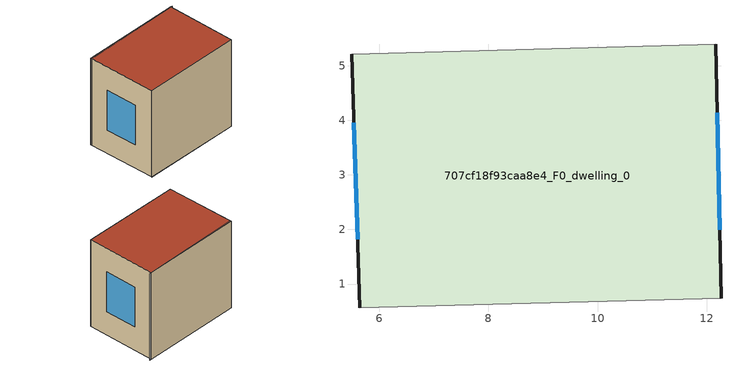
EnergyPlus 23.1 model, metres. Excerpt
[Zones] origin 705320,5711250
707cf18f93caa8e4_F0_dwelling_0
 floor ground (EU_floor_Construction): 12.16,5.39 12.26,0.74 5.64,0.57 5.49,5.21 z0
 wall outside (EU_wall_Construction): 5.49,5.21 5.64,0.57 / 12.26,0.74 12.16,5.39 z0:6
 wall adiabatic (EU_wall_Construction): 12.16,5.39 5.49,5.21 / 5.64,0.57 12.26,0.74 z0:6
 window (EU_Window_Construction): 5.53,3.96 5.6,1.82 / 12.23,1.99 12.19,4.13 z1.62:4.38
 roof outside (EU_roof_Construction): 12.26,0.74 12.16,5.39 5.49,5.21 5.64,0.57 z6
shading: 5.64,0.57 12.26,0.74 / 12.28,5.39 5.49,5.13 z0:6
[Building]
EU S2 Campaign: North Axis=0; Terrain=City; Solar Distribution=FullExterior
[Site:Location]
London: Latitude=51.5; Longitude=-0.5; Time Zone=0; Elevation=25
[SizingPeriod:WeatherFileDays]
AnnualSizingPeriod: Begin Month=1; Begin Day of Month=1; End Month=12; End Day of Month=31; Day of Week for Start Day=Monday; Use Weather File Daylight Saving Period=No; Use Weather File Rain and Snow Indicators=No
[MATERIAL]
EU_InternalMass_Material: Roughness=MediumRough; Thickness=0.1; Conductivity=1; Density=1800; Specific Heat=900; Thermal Absorptance=0.9; Solar Absorptance=0.7; Visible Absorptance=0.7
[MATERIAL:NOMASS] Roughness=MediumRough; Thermal Absorptance=0.9; Solar Absorptance=0.7; Visible Absorptance=0.7
Name | Thermal Resistance
EU_wall_NoMass | 0.555556
EU_roof_NoMass | 0.510204
EU_floor_NoMass | 1.68919
[WINDOWMATERIAL:SIMPLEGLAZINGSYSTEM]
EU_Window_SimpleGlazing: UFactor=3.96; Solar Heat Gain Coefficient=0.85; Visible Transmittance=0.85
[CONSTRUCTION]
EU_wall_Construction: EU_wall_NoMass
EU_roof_Construction: EU_roof_NoMass
EU_floor_Construction: EU_floor_NoMass
EU_InternalMass_Construction: EU_InternalMass_Material
EU_Window_Construction: EU_Window_SimpleGlazing
[ZONE]
707cf18f93caa8e4_F0_dwelling_0: Type=1; Multiplier=1; Ceiling Height=autocalculate; Volume=185.218; Floor Area=autocalculate; Part of Total Floor Area=Yes
[INTERNALMASS]
707cf18f93caa8e4_F0_dwelling_0_EU_InternalMass: Construction=EU_InternalMass_Construction; Zone or ZoneList=707cf18f93caa8e4_F0_dwelling_0; Surface Area=30.8696
[OTHEREQUIPMENT]
EU_Step8_InternalGain_707cf18f93caa8e4_F0_dwelling_0_f000: Fuel Type=Electricity; Zone or ZoneList or Space or SpaceList=707cf18f93caa8e4_F0_dwelling_0; Schedule=EU_Step8_GainSchedule_707cf18f93caa8e4_F0_dwelling_0_f000; Design Level Calculation Method=Watts/Area; Power per Zone Floor Area=1; Fraction Latent=0; Fraction Radiant=0; Fraction Lost=0; Carbon Dioxide Generation Rate=0; EndUse Subcategory=EU_Step8_InternalGains
[ZONEVENTILATION:DESIGNFLOWRATE]
EU_ConstantAir_707cf18f93caa8e4_F0_dwelling_0: Zone or ZoneList or Space or SpaceList=707cf18f93caa8e4_F0_dwelling_0; Schedule=EU_AlwaysOn; Design Flow Rate Calculation Method=AirChanges/Hour; Air Changes per Hour=0.48; Ventilation Type=Natural; Fan Pressure Rise=0; Fan Total Efficiency=1; Constant Term Coefficient=1; Temperature Term Coefficient=0; Velocity Term Coefficient=0; Velocity Squared Term Coefficient=0; Minimum Indoor Temperature=-100; Maximum Indoor Temperature=100; Delta Temperature=-100; Minimum Outdoor Temperature=-100; Maximum Outdoor Temperature=100; Maximum Wind Speed=40
[HVACTEMPLATE:THERMOSTAT]
EU_HeatOnly_707cf18f93caa8e4_F0_dwelling_0: Constant Heating Setpoint=20; Constant Cooling Setpoint=50
[HVACTEMPLATE:ZONE:IDEALLOADSAIRSYSTEM]
707cf18f93caa8e4_F0_dwelling_0: Template Thermostat=EU_HeatOnly_707cf18f93caa8e4_F0_dwelling_0; System Availability Schedule=EU_AlwaysOn; Maximum Heating Supply Air Temperature=50; Minimum Cooling Supply Air Temperature=13; Maximum Heating Supply Air Humidity Ratio=0.0156; Minimum Cooling Supply Air Humidity Ratio=0.0077; Heating Limit=NoLimit; Cooling Limit=NoLimit; Heating Availability Schedule=EU_AlwaysOn; Cooling Availability Schedule=EU_CoolingOff; Dehumidification Control Type=ConstantSensibleHeatRatio; Cooling Sensible Heat Ratio=0.7; Dehumidification Setpoint=60; Humidification Control Type=None; Humidification Setpoint=30; Outdoor Air Method=None; Outdoor Air Flow Rate per Person=0.00944; Outdoor Air Flow Rate per Zone Floor Area=0; Outdoor Air Flow Rate per Zone=0; Demand Controlled Ventilation Type=None; Outdoor Air Economizer Type=NoEconomizer; Heat Recovery Type=None; Sensible Heat Recovery Effectiveness=0.7; Latent Heat Recovery Effectiveness=0.65
[SIZING:ZONE]
707cf18f93caa8e4_F0_dwelling_0: Zone Cooling Design Supply Air Temperature Input Method=SupplyAirTemperature; Zone Cooling Design Supply Air Temperature=13; Zone Heating Design Supply Air Temperature Input Method=SupplyAirTemperature; Zone Heating Design Supply Air Temperature=50; Zone Cooling Design Supply Air Humidity Ratio=0.008; Zone Heating Design Supply Air Humidity Ratio=0.008; Cooling Design Air Flow Method=DesignDay; Cooling Design Air Flow Rate=0; Cooling Minimum Air Flow per Zone Floor Area=0.000762; Cooling Minimum Air Flow=0; Cooling Minimum Air Flow Fraction=0.2; Heating Design Air Flow Method=DesignDay; Heating Design Air Flow Rate=0; Heating Maximum Air Flow per Zone Floor Area=0.002032; Heating Maximum Air Flow=0.141576; Heating Maximum Air Flow Fraction=0.3; Account for Dedicated Outdoor Air System=No; Dedicated Outdoor Air System Control Strategy=NeutralSupplyAir; Dedicated Outdoor Air Low Setpoint Temperature for Design=autosize; Dedicated Outdoor Air High Setpoint Temperature for Design=autosize; Zone Load Sizing Method=Sensible Load Only No Latent Load; Zone Latent Cooling Design Supply Air Humidity Ratio Input Method=HumidityRatioDifference; Zone Cooling Design Supply Air Humidity Ratio Difference=0.005; Zone Latent Heating Design Supply Air Humidity Ratio Input Method=HumidityRatioDifference; Zone Humidification Design Supply Air Humidity Ratio Difference=0.005
[SCHEDULE:CONSTANT]
Name | Hourly Value
EU_AlwaysOn | 1
EU_CoolingOff | 0
[SCHEDULE:FILE]
EU_Step8_GainSchedule_707cf18f93caa8e4_F0_dwelling_0_f000: File=../../schedules/707cf18f93caa8e4/707cf18f93caa8e4_F0_dwelling_0_f000_gain.csv; Column Number=1; Rows to Skip at Top=0; Number of Hours of Data=8760; Column Separator=Comma; Interpolate to Timestep=No; Minutes per Item=60; Adjust Schedule for Daylight Savings=Yes
